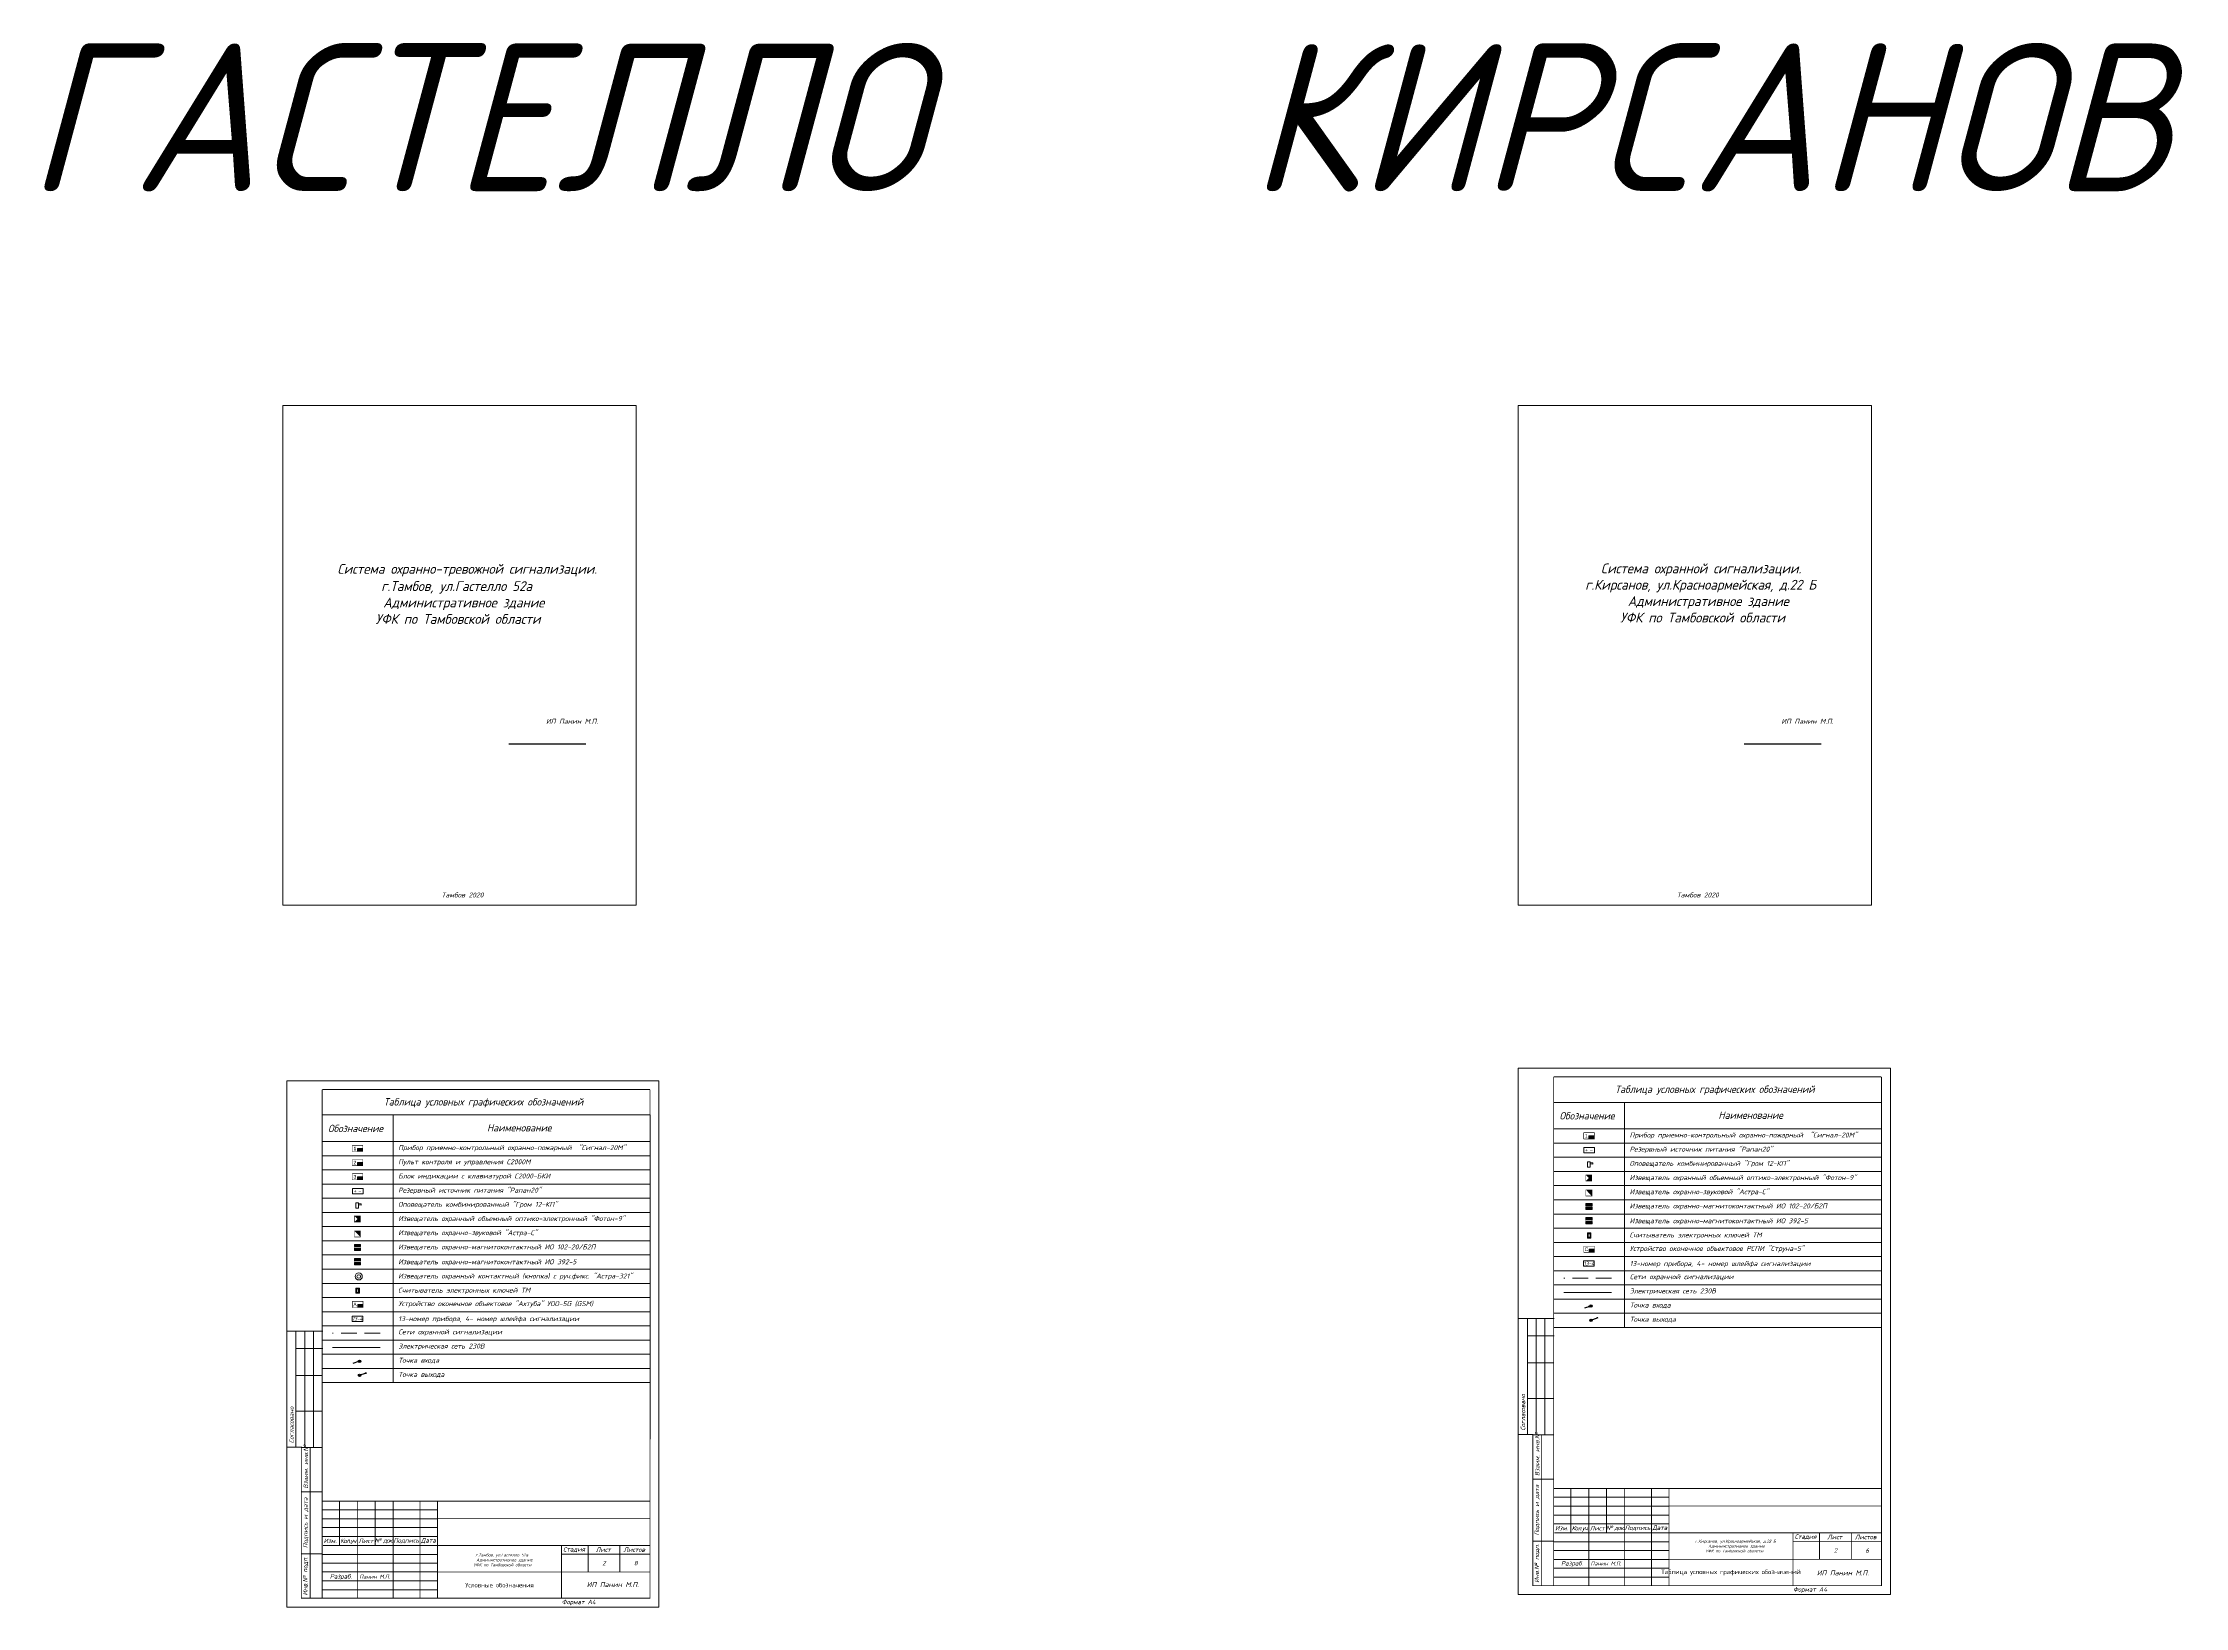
# Model space of a CAD drawing. Header units: inches. Extents: x -24 to 3888, y 393 to 1828.
# Drawn here: x 825.8 to 1261.1, y 1507.4 to 1825.1 of the extents above; entities that cross this region are included whole.
import ezdxf

# ---------------------------------------------------------------- set-up
doc = ezdxf.new("R2010")
doc.units = ezdxf.units.IN
doc.header["$MEASUREMENT"] = 0
for name, pattern in [('Caddy_Solid', [0]), ('HIDDEN2', [4.7625, 3.175, -1.5875]), ('НЕВИДИМАЯ', [9.525, 6.35, -3.175])]:
    doc.linetypes.add(name, pattern=pattern)
doc.layers.get('0').transparency = 0.7
for name, color, linetype in [('BLK_12_THHN', 9, 'Continuous'), ('DESC', 7, 'Continuous'), ('LINK', 9, 'Continuous')]:
    doc.layers.add(name, color=color, linetype=linetype)
doc.styles.get("Standard").update_dxf_attribs({"font": 'GOST_Common Italic_0.ttf'})

# ---------------------------------------------------------------- blocks, each defined once
blk = doc.blocks.new('Объем')
at = {"const_width": 0.2}
blk.add_lwpolyline([(0, 0), (0, 3), (3, 3), (3, 0)], close=True, dxfattribs=at)
for points in [[(0.2, 2.9), (0.2, 0.1)], [(0.4, 2.9), (0.4, 0.1)], [(0.6, 2.9), (0.6, 0.1)], [(0.8, 2.9), (0.8, 0.1)], [(1, 2.9), (1, 0.1)], [(1.2, 2.9), (1.2, 0.1)], [(1.4, 1.5), (2.8, 3)], [(1.4, 2.9), (1.4, 0.1)], [(1.4, 1.5), (2.8, 0)], [(1.6, 2.9), (1.6, 1.8)], [(1.6, 0.1), (1.6, 1.2)], [(1.7, 0.1), (1.7, 1.1)], [(1.8, 2.9), (1.8, 1.9)], [(1.9, 2.9), (1.9, 2.2)], [(1.9, 0.1), (1.9, 0.9)], [(2.1, 2.9), (2.1, 2.3)], [(2.1, 0.1), (2.1, 0.7)], [(2.3, 2.9), (2.3, 2.5)], [(2.3, 0.1), (2.3, 0.5)], [(2.5, 2.9), (2.5, 2.7)], [(2.5, 0.1), (2.5, 0.3)]]:
    blk.add_lwpolyline(points, dxfattribs=at)
blk = doc.blocks.new('Звуковой')
blk.add_lwpolyline([(0.1, 2.9, 0, 4, 0), (1.5, 1.5, 4, 4, 0)], format="xyseb")
at = {"const_width": 0.2}
blk.add_lwpolyline([(0, 0), (0, 3), (3, 3), (3, 0)], close=True, dxfattribs=at)

msp = doc.modelspace()

# ---------------------------------------------------------------- hatches: boundary and pattern name
at = {"layer": 'BLK_12_THHN'}
h = msp.add_hatch(color=0, dxfattribs=at)
h.dxf.hatch_style = 1
h.paths.add_polyline_path([(1140.15, 1568.48), (1139.98, 1568.42), (1140.01, 1568.34)])
h.paths.add_polyline_path([(1139.96, 1568.5), (1139.98, 1568.42), (1140.15, 1568.48)])
h = msp.add_hatch(color=0, dxfattribs=at)
h.dxf.hatch_style = 1
h.paths.add_polyline_path([(1140.64, 1568.55, 1), (1140.14, 1568.55, 1)])
h = msp.add_hatch(color=0, dxfattribs=at)
h.dxf.hatch_style = 1
h.paths.add_polyline_path([(1140.64, 1565.67, 1), (1140.14, 1565.67, 1)])
h = msp.add_hatch(color=0, dxfattribs=at)
h.dxf.hatch_style = 1
h.paths.add_polyline_path([(1141.79, 1566.15), (1141.61, 1566.09), (1141.64, 1566)])
h.paths.add_polyline_path([(1141.59, 1566.16), (1141.61, 1566.09), (1141.79, 1566.15)])
h = msp.add_hatch(color=0, dxfattribs=at)
h.dxf.hatch_style = 1
h.paths.add_polyline_path([(889.96, 1557.28), (889.78, 1557.22), (889.81, 1557.14)])
h.paths.add_polyline_path([(889.76, 1557.3), (889.78, 1557.22), (889.96, 1557.28)])
h = msp.add_hatch(color=0, dxfattribs=at)
h.dxf.hatch_style = 1
h.paths.add_polyline_path([(890.44, 1557.35, 1), (889.95, 1557.35, 1)])
h = msp.add_hatch(color=0, dxfattribs=at)
h.dxf.hatch_style = 1
h.paths.add_polyline_path([(890.44, 1554.47, 1), (889.95, 1554.47, 1)])
h = msp.add_hatch(color=0, dxfattribs=at)
h.dxf.hatch_style = 1
h.paths.add_polyline_path([(891.59, 1554.94), (891.42, 1554.88), (891.44, 1554.8)])
h.paths.add_polyline_path([(891.39, 1554.96), (891.42, 1554.88), (891.59, 1554.94)])
at = {"layer": 'DESC'}
for points in [[(1139.98, 1603.13), (1139.98, 1602.5), (1141.06, 1602.5), (1141.06, 1603.13)], [(1140.01, 1580.09), (1140.01, 1579.46), (1141.09, 1579.46), (1141.09, 1580.09)]]:
    msp.add_hatch(color=0, dxfattribs=at).paths.add_polyline_path(points)
at = {"layer": 'DESC', "lineweight": 15}
for points in [[(889.78, 1600.57), (889.78, 1599.94), (890.86, 1599.94), (890.86, 1600.57)], [(889.78, 1597.69), (889.78, 1597.06), (890.86, 1597.06), (890.86, 1597.69)], [(889.78, 1594.81), (889.78, 1594.18), (890.86, 1594.18), (890.86, 1594.81)], [(889.81, 1568.89), (889.81, 1568.26), (890.89, 1568.26), (890.89, 1568.89)]]:
    msp.add_hatch(color=0, dxfattribs=at).paths.add_polyline_path(points)
h = msp.add_hatch(color=0, dxfattribs=at)
h.dxf.hatch_style = 1
h.paths.add_polyline_path([(1139.34, 1588.62), (1139.34, 1588.15), (1140.6, 1588.15), (1140.6, 1588.62)])
h.paths.add_polyline_path([(1140.6, 1588.94), (1140.6, 1589.41), (1139.34, 1589.41), (1139.34, 1588.94)])
h = msp.add_hatch(color=0, dxfattribs=at)
h.dxf.hatch_style = 1
h.paths.add_polyline_path([(1139.34, 1585.74), (1139.34, 1585.27), (1140.6, 1585.27), (1140.6, 1585.74)])
h.paths.add_polyline_path([(1140.6, 1586.06), (1140.6, 1586.53), (1139.34, 1586.53), (1139.34, 1586.06)])
h = msp.add_hatch(color=0, dxfattribs=at)
h.dxf.hatch_style = 1
h.paths.add_polyline_path([(889.14, 1580.29), (889.14, 1579.83), (890.4, 1579.83), (890.4, 1580.29)])
h.paths.add_polyline_path([(890.4, 1580.62), (890.4, 1581.09), (889.14, 1581.09), (889.14, 1580.62)])
h = msp.add_hatch(color=0, dxfattribs=at)
h.dxf.hatch_style = 1
h.paths.add_polyline_path([(889.14, 1577.41), (889.14, 1576.95), (890.4, 1576.95), (890.4, 1577.41)])
h.paths.add_polyline_path([(890.4, 1577.74), (890.4, 1578.21), (889.14, 1578.21), (889.14, 1577.74)])

# ---------------------------------------------------------------- linework, layer by layer
at = {"layer": 'BLK_12_THHN', "color": 0}
for p, q in [((1140.15, 1568.48), (1139.04, 1568.1)), ((1140.15, 1568.48), (1139.96, 1568.5)), ((1140.01, 1568.34), (1139.96, 1568.5)), ((1140.15, 1568.48), (1140.01, 1568.34)), ((1141.79, 1566.15), (1140.67, 1565.77)), ((1141.79, 1566.15), (1141.59, 1566.16)), ((1141.64, 1566), (1141.59, 1566.16)), ((889.96, 1557.28), (888.84, 1556.9)), ((889.96, 1557.28), (889.76, 1557.3)), ((889.81, 1557.14), (889.76, 1557.3)), ((889.96, 1557.28), (889.81, 1557.14)), ((891.59, 1554.94), (890.48, 1554.56)), ((891.59, 1554.94), (891.39, 1554.96)), ((891.44, 1554.8), (891.39, 1554.96))]:
    msp.add_line(p, q, dxfattribs=at)
for centre in [(1140.39, 1568.55), (1140.39, 1565.67), (890.19, 1557.35), (890.19, 1554.47)]:
    msp.add_circle(centre, 0.249, dxfattribs=at)
at = {"layer": 'DESC', "linetype": 'Caddy_Solid', "lineweight": 15}
for p, q in [((874.62, 1751.48), (874.62, 1650)), ((946.38, 1751.48), (874.62, 1751.48)), ((946.38, 1650), (946.38, 1751.48)), ((1125.61, 1751.48), (1125.61, 1650)), ((1197.36, 1751.48), (1125.61, 1751.48)), ((1197.36, 1650), (1197.36, 1751.48)), ((874.62, 1650), (946.38, 1650)), ((1125.61, 1650), (1197.36, 1650))]:
    msp.add_line(p, q, dxfattribs=at)
at = {"layer": 'DESC', "color": 0, "lineweight": 15}
for p, q in [((1125.61, 1509.97), (1125.61, 1616.89)), ((1125.61, 1616.89), (1201.21, 1616.89)), ((1201.21, 1616.89), (1201.21, 1509.97)), ((875.41, 1507.41), (875.41, 1614.33)), ((875.41, 1614.33), (951.01, 1614.33)), ((951.01, 1614.33), (951.01, 1507.41)), ((882.64, 1607.37), (949.24, 1607.37)), ((897.04, 1607.37), (897.04, 1553.01)), ((949.24, 1607.37), (949.24, 1584.69)), ((1132.83, 1609.93), (1199.43, 1609.93)), ((1147.23, 1609.93), (1147.23, 1564.21)), ((1199.43, 1609.93), (1199.43, 1587.25)), ((897.04, 1601.97), (949.24, 1601.97)), ((1147.23, 1604.53), (1199.43, 1604.53)), ((1199.43, 1603.75), (1199.43, 1603.27)), ((882.64, 1599.09), (949.24, 1599.09)), ((949.24, 1601.19), (949.24, 1600.71)), ((1132.83, 1601.65), (1199.43, 1601.65)), ((1132.83, 1598.77), (1199.43, 1598.77)), ((882.64, 1596.21), (949.24, 1596.21)), ((882.64, 1593.33), (949.24, 1593.33)), ((1132.83, 1595.89), (1199.43, 1595.89)), ((882.64, 1590.45), (949.24, 1590.45)), ((1132.83, 1593.01), (1199.43, 1593.01)), ((1147.23, 1590.13), (1199.43, 1590.13)), ((882.64, 1584.69), (949.24, 1584.69)), ((897.04, 1587.57), (949.24, 1587.57)), ((949.24, 1584.69), (949.24, 1541.49)), ((1132.83, 1587.25), (1199.43, 1587.25)), ((1132.83, 1584.37), (1199.43, 1584.37)), ((1199.43, 1587.25), (1199.43, 1544.05)), ((882.64, 1581.81), (949.24, 1581.81)), ((1132.83, 1581.49), (1199.43, 1581.49)), ((882.64, 1578.93), (949.24, 1578.93)), ((882.64, 1576.05), (949.24, 1576.05)), ((1132.83, 1578.61), (1199.43, 1578.61)), ((1132.83, 1575.73), (1199.43, 1575.73)), ((882.64, 1573.17), (949.24, 1573.17)), ((1132.83, 1572.85), (1199.43, 1572.85)), ((882.64, 1570.29), (949.24, 1570.29)), ((882.64, 1567.41), (949.24, 1567.41)), ((1132.83, 1569.97), (1199.43, 1569.97)), ((1132.83, 1567.09), (1199.43, 1567.09)), ((875.48, 1563.46), (882.74, 1563.46)), ((877.26, 1563.46), (877.26, 1539.96)), ((879.04, 1563.46), (879.04, 1539.96)), ((880.81, 1563.46), (880.81, 1539.96)), ((882.64, 1564.53), (949.24, 1564.53)), ((1125.68, 1566.02), (1132.94, 1566.02)), ((1127.46, 1566.02), (1127.46, 1542.52)), ((1129.24, 1566.02), (1129.24, 1542.52)), ((1131.01, 1566.02), (1131.01, 1542.52)), ((1132.83, 1564.21), (1199.43, 1564.21)), ((877.26, 1559.91), (882.74, 1559.91)), ((882.64, 1561.65), (949.24, 1561.65)), ((882.64, 1558.77), (949.24, 1558.77)), ((1127.46, 1562.48), (1132.94, 1562.48)), ((877.26, 1554.44), (882.61, 1554.44)), ((882.64, 1555.89), (949.24, 1555.89)), ((1127.46, 1557.01), (1132.81, 1557.01)), ((882.64, 1553.01), (949.24, 1553.01)), ((1127.46, 1549.76), (1132.81, 1549.76)), ((877.26, 1547.2), (882.61, 1547.2)), ((1128.64, 1542.47), (1125.69, 1542.47)), ((878.44, 1539.91), (875.49, 1539.91)), ((1132.83, 1529.71), (1156.23, 1529.71)), ((1132.83, 1527.91), (1156.23, 1527.91)), ((882.63, 1527.15), (906.03, 1527.15)), ((882.63, 1525.35), (906.03, 1525.35)), ((882.63, 1516.35), (906.03, 1516.35)), ((1132.83, 1518.91), (1156.23, 1518.91)), ((1132.83, 1517.11), (1156.23, 1517.11)), ((1132.83, 1515.31), (1156.23, 1515.31)), ((882.61, 1510.95), (906.03, 1510.95)), ((882.63, 1514.55), (906.03, 1514.55)), ((882.63, 1512.75), (906.03, 1512.75)), ((1132.81, 1513.51), (1156.23, 1513.51)), ((951.01, 1507.41), (875.41, 1507.41)), ((1201.21, 1509.97), (1125.61, 1509.97))]:
    msp.add_line(p, q, dxfattribs=at)
at = {"layer": 'DESC', "color": 0, "linetype": 'HIDDEN2', "lineweight": 15}
for p, q in [((1144.57, 1574.22), (1134.87, 1574.22)), ((894.38, 1563.02), (884.68, 1563.02))]:
    msp.add_line(p, q, dxfattribs=at)
at = {"layer": 'DESC', "color": 0, "linetype": 'ByBlock', "lineweight": 15}
for p, q in [((1144.57, 1571.34), (1134.87, 1571.34)), ((894.38, 1560.14), (884.68, 1560.14))]:
    msp.add_line(p, q, dxfattribs=at)
at = {"layer": 'DESC', "color": 0, "linetype": 'Continuous', "lineweight": 15}
for p, q in [((882.7, 1523.55), (906.06, 1523.55)), ((1132.9, 1526.11), (1156.26, 1526.11)), ((1132.9, 1520.67), (1156.16, 1520.67)), ((882.7, 1518.11), (905.96, 1518.11))]:
    msp.add_line(p, q, dxfattribs=at)
at = {"layer": 'DESC', "color": 0, "lineweight": 15}
for points in [[(1199.41, 1615.09, 0.18, 0.18, 0), (1199.41, 1511.77, 0.18, 0.18, 0), (1128.57, 1511.77, 0.18, 0.18, 0), (1128.57, 1542.45, 0, 0, 0)], [(949.21, 1612.53, 0.18, 0.18, 0), (949.21, 1509.21, 0.18, 0.18, 0), (878.37, 1509.21, 0.18, 0.18, 0), (878.37, 1539.89, 0, 0, 0)]]:
    msp.add_lwpolyline(points, format="xyseb", dxfattribs=at)
for points, const_width in [([(1132.81, 1511.77), (1132.81, 1615.09)], 0.18), ([(1132.81, 1615.09), (1199.41, 1615.09)], 0.18), ([(882.61, 1509.21), (882.61, 1612.53)], 0.18), ([(882.61, 1612.53), (949.21, 1612.53)], 0.18), ([(1138.9, 1603.76), (1138.9, 1602.5)], 0.108), ([(1138.9, 1603.76), (1141.06, 1603.76), (1141.06, 1602.5), (1138.9, 1602.5)], 0.108), ([(888.7, 1601.2), (888.7, 1599.94)], 0.108), ([(888.7, 1601.2), (890.86, 1601.2), (890.86, 1599.94), (888.7, 1599.94)], 0.108), ([(888.7, 1598.32), (888.7, 1597.06)], 0.108), ([(888.7, 1598.32), (890.86, 1598.32), (890.86, 1597.06), (888.7, 1597.06)], 0.108), ([(888.7, 1595.44), (888.7, 1594.18)], 0.108), ([(888.7, 1595.44), (890.86, 1595.44), (890.86, 1594.18), (888.7, 1594.18)], 0.108), ([(1139.34, 1589.41), (1140.6, 1589.41), (1140.6, 1588.15), (1139.34, 1588.15), (1139.34, 1589.41)], 0.084), ([(1139.34, 1586.53), (1140.6, 1586.53), (1140.6, 1585.27), (1139.34, 1585.27), (1139.34, 1586.53)], 0.084), ([(889.14, 1581.09), (890.4, 1581.09), (890.4, 1579.83), (889.14, 1579.83), (889.14, 1581.09)], 0.084), ([(1138.93, 1580.72), (1138.93, 1579.46)], 0.108), ([(1138.93, 1580.72), (1141.09, 1580.72), (1141.09, 1579.46), (1138.93, 1579.46)], 0.108), ([(889.14, 1578.21), (890.4, 1578.21), (890.4, 1576.95), (889.14, 1576.95), (889.14, 1578.21)], 0.084), ([(888.73, 1569.52), (888.73, 1568.26)], 0.108), ([(888.73, 1569.52), (890.89, 1569.52), (890.89, 1568.26), (888.73, 1568.26)], 0.108), ([(1128.49, 1542.4), (1132.89, 1542.4)], 0.18), ([(1130.37, 1511.8), (1130.37, 1542.45)], 0.18), ([(878.29, 1539.83), (882.69, 1539.83)], 0.18), ([(880.17, 1509.23), (880.17, 1539.89)], 0.18), ([(1128.57, 1533.4), (1132.89, 1533.4)], 0.18), ([(878.37, 1530.83), (882.69, 1530.83)], 0.18), ([(882.63, 1528.95), (949.21, 1528.95)], 0.18), ([(889.73, 1528.95), (889.73, 1509.15)], 0.18), ([(897.03, 1528.95), (897.03, 1509.15)], 0.18), ([(902.46, 1528.9), (902.46, 1509.21)], 0.18), ([(906.03, 1528.95), (906.03, 1509.15)], 0.18), ([(1132.83, 1531.51), (1199.41, 1531.51)], 0.18), ([(1139.93, 1531.51), (1139.93, 1511.71)], 0.18), ([(1147.23, 1531.51), (1147.23, 1511.71)], 0.18), ([(1152.66, 1531.46), (1152.66, 1511.77)], 0.18), ([(1156.23, 1531.51), (1156.23, 1511.71)], 0.18), ([(1156.24, 1527.94), (1199.41, 1527.94)], 0.18), ([(906.04, 1525.38), (949.21, 1525.38)], 0.18), ([(1132.83, 1524.31), (1156.23, 1524.31)], 0.18), ([(882.63, 1521.75), (906.03, 1521.75)], 0.18), ([(931.23, 1519.92), (931.23, 1509.21)], 0.18), ([(936.63, 1519.92), (936.63, 1514.55)], 0.18), ([(1128.57, 1520.8), (1132.89, 1520.8)], 0.18), ([(1156.23, 1520.71), (1156.23, 1520.71)], 0.072), ([(1181.43, 1522.48), (1181.43, 1511.77)], 0.18), ([(1181.43, 1520.71), (1199.41, 1520.71)], 0.18), ([(1186.83, 1522.48), (1186.83, 1517.11)], 0.18), ([(878.37, 1518.23), (882.69, 1518.23)], 0.18), ([(906.03, 1518.15), (906.03, 1518.15)], 0.072), ([(931.23, 1518.15), (949.21, 1518.15)], 0.18), ([(1156.23, 1517.11), (1199.41, 1517.11)], 0.18), ([(906.03, 1514.55), (949.21, 1514.55)], 0.18)]:
    msp.add_lwpolyline(points, dxfattribs=dict(at, const_width=const_width))
for points in [[(897.04, 1601.97), (882.61, 1601.97)], [(1147.23, 1604.53), (1132.81, 1604.53)], [(1141.06, 1603.13), (1139.98, 1603.13)], [(1139.98, 1603.13), (1139.98, 1602.5)], [(1139.98, 1602.5), (1139.98, 1602.5)], [(890.86, 1600.57), (889.78, 1600.57)], [(889.78, 1600.57), (889.78, 1599.94)], [(889.78, 1599.94), (889.78, 1599.94)], [(890.86, 1597.69), (889.78, 1597.69)], [(889.78, 1597.69), (889.78, 1597.06)], [(1139.65, 1597.85), (1139.65, 1596.77), (1140.19, 1596.77), (1140.19, 1597.85), (1139.65, 1597.85)], [(1140.19, 1597.64), (1140.73, 1597.64)], [(1140.19, 1597.64), (1140.19, 1597.46), (1140.73, 1597.37)], [(1140.73, 1597.64), (1140.73, 1597.37)], [(889.78, 1597.06), (889.78, 1597.06)], [(890.86, 1594.81), (889.78, 1594.81)], [(889.78, 1594.81), (889.78, 1594.18)], [(889.78, 1594.18), (889.78, 1594.18)], [(889.46, 1589.53), (889.46, 1588.45), (890, 1588.45), (890, 1589.53), (889.46, 1589.53)], [(890, 1589.32), (890.54, 1589.32)], [(890, 1589.32), (890, 1589.14), (890.54, 1589.05)], [(890.54, 1589.32), (890.54, 1589.05)], [(1147.23, 1590.13), (1132.81, 1590.13)], [(897.04, 1587.57), (882.61, 1587.57)], [(1139.66, 1583.42), (1140.38, 1583.42), (1140.38, 1582.34), (1139.66, 1582.34), (1139.66, 1583.42)], [(1139.84, 1583.24), (1140.2, 1583.24), (1140.2, 1582.52), (1139.84, 1582.52), (1139.84, 1583.24)], [(1141.09, 1580.09), (1140.01, 1580.09)], [(1140.01, 1580.09), (1140.01, 1579.46)], [(1138.89, 1577.72), (1141.05, 1577.72), (1141.05, 1576.64), (1138.89, 1576.64), (1138.89, 1577.72)], [(1140.01, 1579.46), (1140.01, 1579.46)], [(889.46, 1572.22), (890.18, 1572.22), (890.18, 1571.14), (889.46, 1571.14), (889.46, 1572.22)], [(889.64, 1572.04), (890, 1572.04), (890, 1571.32), (889.64, 1571.32), (889.64, 1572.04)], [(890.89, 1568.89), (889.81, 1568.89)], [(889.81, 1568.89), (889.81, 1568.26)], [(889.81, 1568.26), (889.81, 1568.26)], [(888.69, 1566.51), (890.85, 1566.51), (890.85, 1565.43), (888.69, 1565.43), (888.69, 1566.51)]]:
    msp.add_lwpolyline(points, dxfattribs=at)
for points in [[(1138.94, 1599.66), (1141.1, 1599.66), (1141.1, 1600.74), (1138.94, 1600.74)], [(888.74, 1591.33), (890.9, 1591.33), (890.9, 1592.41), (888.74, 1592.41)], [(1139.34, 1589.41), (1140.6, 1589.41), (1140.6, 1588.94), (1139.34, 1588.94)], [(1140.6, 1588.15), (1139.34, 1588.15), (1139.34, 1588.62), (1140.6, 1588.62)], [(1139.34, 1586.53), (1140.6, 1586.53), (1140.6, 1586.06), (1139.34, 1586.06)], [(1140.6, 1585.27), (1139.34, 1585.27), (1139.34, 1585.74), (1140.6, 1585.74)], [(889.14, 1581.09), (890.4, 1581.09), (890.4, 1580.62), (889.14, 1580.62)], [(890.4, 1579.83), (889.14, 1579.83), (889.14, 1580.29), (890.4, 1580.29)], [(889.14, 1578.21), (890.4, 1578.21), (890.4, 1577.74), (889.14, 1577.74)], [(890.4, 1576.95), (889.14, 1576.95), (889.14, 1577.41), (890.4, 1577.41)]]:
    msp.add_lwpolyline(points, close=True, dxfattribs=at)
at = {"layer": 'DESC', "color": 0, "linetype": 'НЕВИДИМАЯ', "lineweight": 15, "const_width": 0.072}
for points in [[(1139.24, 1600.21), (1139.73, 1600.21)], [(1139.48, 1600.47), (1139.48, 1599.98)], [(1140.22, 1600.21), (1140.71, 1600.21)], [(889.05, 1591.89), (889.54, 1591.89)], [(889.29, 1592.14), (889.29, 1591.66)], [(890.02, 1591.89), (890.51, 1591.89)]]:
    msp.add_lwpolyline(points, dxfattribs=at)
at = {"layer": 'DESC', "color": 0, "linetype": 'Continuous', "lineweight": 15, "const_width": 0.18}
for points in [[(886.12, 1520.04), (886.12, 1528.95)], [(893.35, 1519.94), (893.35, 1528.95)], [(1136.31, 1522.61), (1136.31, 1531.51)], [(1143.55, 1522.5), (1143.55, 1531.51)], [(882.77, 1519.94), (949.21, 1519.94)], [(943.09, 1519.94), (943.09, 1514.55)], [(1132.96, 1522.5), (1199.41, 1522.5)], [(1193.29, 1522.5), (1193.29, 1517.11)]]:
    msp.add_lwpolyline(points, dxfattribs=at)
at = {"layer": 'DESC', "color": 0, "linetype": 'Continuous', "lineweight": 15}
for radius in [0.72, 0.36]:
    msp.add_circle((890.03, 1574.57), radius, dxfattribs=at)
at = {"layer": 'LINK', "color": 0}
for p, q in [((920.5, 1682.71), (936.18, 1682.71)), ((1171.49, 1682.71), (1187.17, 1682.71))]:
    msp.add_line(p, q, dxfattribs=at)

# ---------------------------------------------------------------- block references
at = {"layer": 'DESC', "color": 0}
for name, p, xscale, yscale, zscale, rotation in [('Объем', (1140.58, 1593.93), -0.4199760000000507, 0.4199760000000061, 0.4199760000000001, 0.05815664228504325), ('Звуковой', (1139.34, 1592.16), 0.4199975999999516, 0.4199975999999516, 0.4199975999999516, 270)]:
    msp.add_blockref(name, p, dxfattribs=dict(at, xscale=xscale, yscale=yscale, zscale=zscale, rotation=rotation))
at = {"layer": 'DESC', "color": 0, "lineweight": 15}
for name, p, xscale, yscale, zscale, rotation in [('Звуковой', (889.14, 1583.84), 0.4199975999999516, 0.4199975999999516, 0.4199975999999516, 270), ('Объем', (890.39, 1585.61), -0.4199760000000501, 0.4199760000000061, 0.4199760000000001, 0.05815664228504325)]:
    msp.add_blockref(name, p, dxfattribs=dict(at, xscale=xscale, yscale=yscale, zscale=zscale, rotation=rotation))

# ---------------------------------------------------------------- texts
at = {"layer": 'DESC', "char_height": 30, "attachment_point": 1}
for s, insert in [('ГАСТЕЛЛО', (822.49, 1824.98)), ('КИРСАНОВ', (1070.9, 1824.98))]:
    msp.add_mtext_dynamic_manual_height_columns(s, width=202.8632, gutter_width=1, heights=[0], dxfattribs=dict(at, insert=insert))
at = {"layer": 'DESC', "color": 0, "lineweight": 15, "attachment_point": 1}
for s, width, heights, insert, char_height in [('Система охранной сигнализации.', 59.1919, [0], (1142.4, 1719.36), 2), ('Система охранно-тревожной сигнализации.', 59.1919, [0], (885.69, 1719.27), 2), ('\\pi12.9823;г.Тамбов, ул.Гастелло 52а\\P\\pi12.16336; Административное здание \\P\\pi11.84291;УФК по Тамбовской области', 59.1919, [0], (881.61, 1715.77), 2), ('\\pi4.75048;г.Кирсанов, ул.Красноармейская, д.22 Б\\P\\pi12.16336; Административное здание \\P\\pi11.84291;УФК по Тамбовской области', 59.1919, [0], (1134.47, 1716.05), 2), ('\\pi4.80835;ИП Панин М.П.', 17.9743, [1.74], (923.26, 1687.82), 1), ('\\pi4.80835;ИП Панин М.П.', 17.9743, [1.74], (1174.25, 1687.82), 1), ('Тамбов 2020', 59.1919, [0], (906.85, 1652.54), 1), ('Тамбов 2020', 59.1919, [0], (1157.83, 1652.54), 1), ('Таблица условных графических обозначений', 45.6025, [0.959], (895.1, 1610.78), 1.5), ('Обозначение', 14.4, [0], (883.79, 1605.38), 1.5), ('Наименование', 14.4, [0], (916.08, 1605.51), 1.5), ('Прибор приемно-контрольный охранно-пожарный  "Сигнал-20М"', 49.91, [0], (898.03, 1601.23), 1), ('Пульт контроля и управления С2000М', 49.91, [1.3], (898.03, 1598.35), 1), ('Блок индикации с клавиатурой С2000-БКИ', 49.91, [0], (898.03, 1595.47), 1), ('Резервный источник питания "Рапан20"', 49.91, [0], (898.03, 1592.59), 1), ('Оповещатель комбинированный "Гром 12-КП"', 49.91, [0], (898.03, 1589.71), 1), ('Извещатель охранный объемный оптико-электронный "Фотон-9"', 49.91, [0], (898.03, 1586.83), 1), ('Извещатель охранно-звуковой "Астра-С"', 49.91, [0], (898.03, 1583.95), 1), ('Извещатель охранно-магнитоконтактный ИО 102-20/Б2П', 49.91, [0], (898.03, 1581.07), 1), ('Извещатель охранно-магнитоконтактный ИО 392-5', 49.91, [0], (898.03, 1578.04), 1), ('Извещатель охранный контактный (кнопка) с руч.фикс. "Астра-321"', 49.91, [0], (898.03, 1575.16), 1), ('Считыватель электронных ключей ТМ', 49.91, [0], (898.03, 1572.28), 1), ('Электрическая сеть 230В', 49.91, [0], (1148.27, 1572.13), 1), ('Устройство оконечное объектовое "Ахтуба" УОО-5G (GSM)', 49.91, [0], (898.06, 1569.55), 1), ('Точка входа', 49.91, [0], (1148.27, 1569.25), 1), ('Сети охранной сигнализации', 49.91, [0], (898.07, 1563.81), 1), ('13-номер прибора, 4- номер шлейфа сигнализации', 49.91, [0], (898.06, 1566.49), 1), ('Точка выхода', 49.91, [0], (1148.27, 1566.37), 1), ('Электрическая сеть 230В', 49.91, [0], (898.07, 1560.93), 1), ('Точка входа', 49.91, [0], (898.07, 1558.05), 1), ('Точка выхода', 49.91, [0], (898.07, 1555.17), 1), ('\\pi22.1423;г.Кирсанов, ул.Красноармейская, д.22 Б\\P\\pi24.36617; Административное здание \\P\\pi24.27003;УФК по Тамбовской области', 59.1919, [0], (1139.42, 1521.11), 0.6), ('\\pi24.61185;г.Тамбов, ул.Гастелло 52а\\P\\pi24.36617; Административное здание \\P\\pi24.27003;УФК по Тамбовской области', 59.1919, [0], (889.12, 1518.3), 0.6), ('\\pi4.80835;ИП Панин М.П.', 17.9743, [1.74], (1181.46, 1514.86), 1), ('\\pi4.80835;ИП Панин М.П.', 17.9743, [1.74], (931.54, 1512.5), 1)]:
    msp.add_mtext_dynamic_manual_height_columns(s, width=width, gutter_width=1, heights=heights, dxfattribs=dict(at, insert=insert, char_height=char_height))
at = {"layer": 'DESC', "color": 0, "attachment_point": 1}
for s, width, heights, insert, char_height in [('Таблица условных графических обозначений', 45.6025, [0.959], (1145.29, 1613.34), 1.5), ('Обозначение', 14.4, [0], (1133.99, 1607.95), 1.5), ('Наименование', 14.4, [0], (1166.27, 1608.07), 1.5), ('Прибор приемно-контрольный охранно-пожарный  "Сигнал-20М"', 49.91, [0], (1148.23, 1603.79), 1), ('Резервный источник питания "Рапан20"', 49.91, [0], (1148.23, 1600.91), 1), ('Оповещатель комбинированный "Гром 12-КП"', 49.91, [0], (1148.23, 1598.03), 1), ('Извещатель охранный объемный оптико-электронный "Фотон-9"', 49.91, [0], (1148.23, 1595.15), 1), ('Извещатель охранно-звуковой "Астра-С"', 49.91, [0], (1148.23, 1592.27), 1), ('Извещатель охранно-магнитоконтактный ИО 102-20/Б2П', 49.91, [0], (1148.23, 1589.39), 1), ('Извещатель охранно-магнитоконтактный ИО 392-5', 49.91, [0], (1148.23, 1586.37), 1), ('Устройство оконечное объектовое РСПИ "Струна-5"', 49.91, [0], (1148.26, 1580.75), 1), ('Считыватель электронных ключей ТМ', 49.91, [0], (1148.23, 1583.49), 1), ('13-номер прибора, 4- номер шлейфа сигнализации', 49.91, [0], (1148.26, 1577.69), 1), ('Сети охранной сигнализации', 49.91, [0], (1148.27, 1575.01), 1)]:
    msp.add_mtext_dynamic_manual_height_columns(s, width=width, gutter_width=1, heights=heights, dxfattribs=dict(at, insert=insert, char_height=char_height))
at = {"layer": 'DESC', "color": 0}
for s, insert, char_height, width, attachment_point in [('{\\fArial|b0|i0|c204|p34;1}', (1139.44, 1603.13), 0.72, 1.08, 5), ('{\\fArial|b0|i0|c204|p34;C}', (1139.47, 1580.09), 0.72, 1.08, 5), ('13-4', (1139.97, 1577.18), 0.72, 2.16, 5), ('Изм.', (1134.41, 1523.45), 0.9, 3.4805, 5), ('{\\T0.85;Кол.уч}', (1138.05, 1523.34), 0.9, 3.6119, 5), ('Лист', (1141.67, 1523.45), 0.9, 3.6273, 5), ('{\\T0.85;№ док.}', (1145.32, 1523.45), 0.9, 3.6803, 5), ('Подпись', (1149.86, 1523.45), 0.9, 5.4, 5), ('Дата', (1154.36, 1523.45), 0.9, 3.6, 5), ('Стадия', (1183.97, 1521.65), 0.9, 5.4, 5), ('Лист', (1189.91, 1521.65), 0.9, 6.48, 5), ('2', (1190.06, 1518.91), 0.9, 6.4543, 5), ('Листов', (1196.2, 1521.65), 0.9, 6.0943, 5), ('6', (1196.51, 1518.91), 0.9, 6.4543, 5), ('{\\fGOST Common|b0|i0|c204|p34;Таблица условных графических обозначений}', (1168.83, 1514.44), 0.9, 25.2, 5), ('Формат А4', (1181.46, 1510.89), 0.9, 9.0683, 4)]:
    msp.add_mtext(s, dxfattribs=dict(at, insert=insert, char_height=char_height, width=width, attachment_point=attachment_point))
at = {"layer": 'DESC', "color": 0, "lineweight": 15}
for s, insert, char_height, width, attachment_point in [('{\\fArial|b0|i0|c204|p34;2}', (889.24, 1597.69), 0.72, 1.08, 5), ('{\\fArial|b0|i0|c204|p34;1}', (889.24, 1600.57), 0.72, 1.08, 5), ('{\\fArial|b0|i0|c204|p34;3}', (889.24, 1594.81), 0.72, 1.08, 5), ('{\\fArial|b0|i0|c204|p34;А}', (889.27, 1568.89), 0.72, 1.08, 5), ('13-4', (889.77, 1565.97), 0.72, 2.16, 5), ('Изм.', (884.21, 1520.88), 0.9, 3.4805, 5), ('{\\T0.85;Кол.уч}', (887.85, 1520.78), 0.9, 3.6119, 5), ('Лист', (891.47, 1520.88), 0.9, 3.6273, 5), ('{\\T0.85;№ док.}', (895.13, 1520.88), 0.9, 3.6803, 5), ('Подпись', (899.67, 1520.88), 0.9, 5.4, 5), ('Дата', (904.17, 1520.88), 0.9, 3.6, 5), ('Стадия', (933.77, 1519.08), 0.9, 5.4, 5), ('Лист', (939.71, 1519.08), 0.9, 6.48, 5), ('Листов', (946, 1519.08), 0.9, 6.0943, 5), ('2', (939.86, 1516.35), 0.9, 6.4543, 5), ('8', (946.32, 1516.35), 0.9, 6.4543, 5), ('Разраб.', (1136.54, 1516.19), 0.9, 7.0924, 5), ('Разраб.', (886.39, 1513.53), 0.9, 7.0924, 5), ('{\\fGOST Common|b0|i0|c204|p34;Условные обозначения }', (918.63, 1511.88), 0.9, 25.2, 5), ('Формат А4', (931.26, 1508.33), 0.9, 9.0683, 4)]:
    msp.add_mtext(s, dxfattribs=dict(at, insert=insert, char_height=char_height, width=width, attachment_point=attachment_point))
at = {"layer": 'DESC', "color": 0, "char_height": 0.9, "rotation": 90}
for s, insert, width, attachment_point in [('Cогласовано', (1126.12, 1543.23), 10.814, 1), (' Взаим. инв.№', (1129.47, 1533.4), 16.5013, 4), ('Подпись и дата', (1129.47, 1527.1), 12.6, 5), ('Инв.№ подп.', (1129.44, 1516.3), 9, 5)]:
    msp.add_mtext(s, dxfattribs=dict(at, insert=insert, width=width, attachment_point=attachment_point))
at = {"layer": 'DESC', "color": 0, "lineweight": 15, "char_height": 0.9, "rotation": 90}
for s, insert, width, attachment_point in [('Cогласовано', (875.92, 1540.67), 10.814, 1), (' Взаим. инв.№', (879.27, 1530.83), 16.5013, 4), ('Подпись и дата', (879.27, 1524.53), 12.6, 5), ('Инв.№ подп.', (879.24, 1513.73), 9, 5)]:
    msp.add_mtext(s, dxfattribs=dict(at, insert=insert, width=width, attachment_point=attachment_point))
at = {"layer": 'DESC', "lineweight": 15, "char_height": 0.787, "width": 6.3, "attachment_point": 5}
for insert in [(1143.42, 1516.26), (893.27, 1513.6)]:
    msp.add_mtext('Панин М.П.', dxfattribs=dict(at, insert=insert))

doc.saveas('drawing.dxf')
